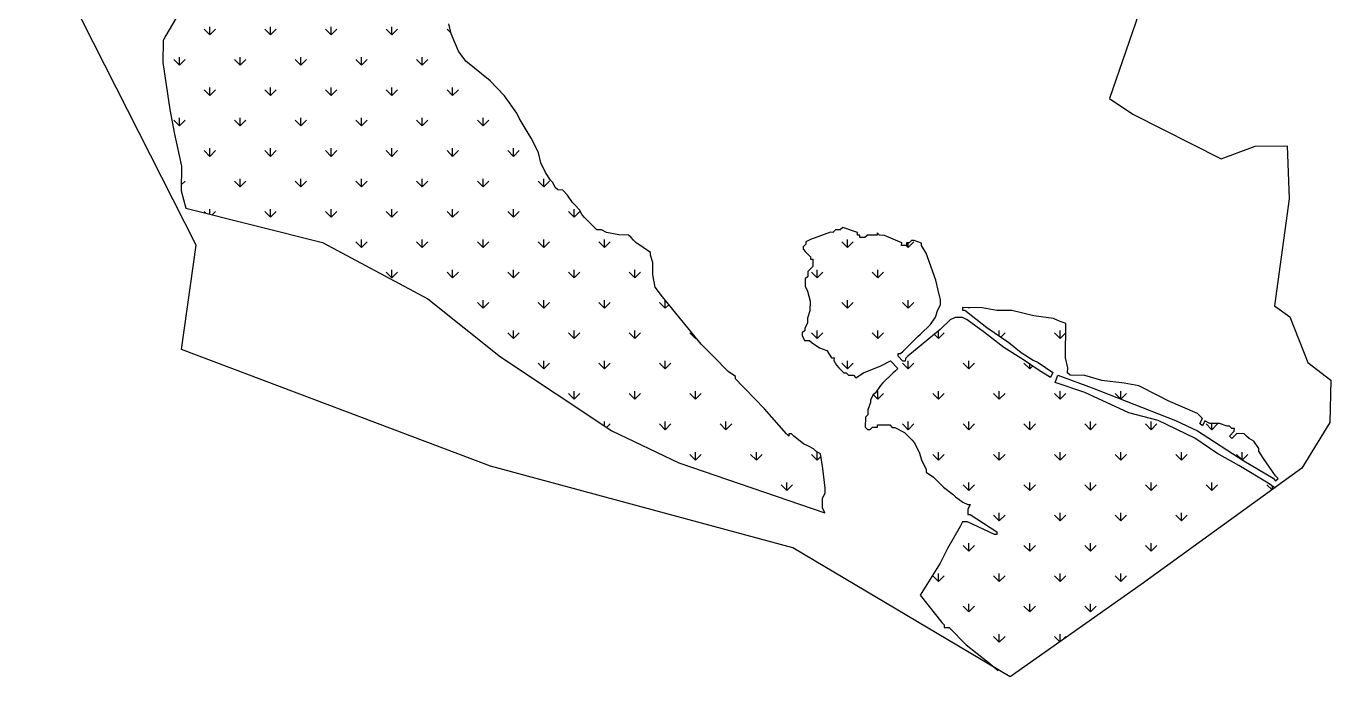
# Model space of a CAD drawing. Header units: metres. Extents: x 276738 to 279380, y 2061662 to 2064315.
# Drawn here: x 276738 to 278865, y 2061662 to 2062723 of the extents above; entities that cross this region are included whole.
import ezdxf

# ---------------------------------------------------------------- set-up
doc = ezdxf.new("R2010")
doc.units = ezdxf.units.M
doc.header["$MEASUREMENT"] = 0
doc.layers.add('MANGROOVES', color=112, linetype='Continuous')
doc.layers.add('village', color=3, linetype='Continuous')

msp = doc.modelspace()

# ---------------------------------------------------------------- linework, layer by layer
at = {"layer": 'MANGROOVES'}
for p, q in [((276981.9, 2062735), (276965.6, 2062707.1)), ((276965.6, 2062707.1), (276961.5, 2062699.1)), ((277430.9, 2062710.1), (277427, 2062726.2)), ((277442.6, 2062681.9), (277430.9, 2062710.1)), ((276961.5, 2062699.1), (276961.1, 2062663)), ((276961.1, 2062663), (276972.3, 2062586.7)), ((277454.5, 2062665.7), (277442.6, 2062681.9)), ((277494.2, 2062633.2), (277454.5, 2062665.7)), ((277518, 2062608.9), (277494.2, 2062633.2)), ((277537.8, 2062580.6), (277518, 2062608.9)), ((276972.3, 2062586.7), (276979.9, 2062546.5)), ((277541.7, 2062572.5), (277537.8, 2062580.6)), ((277561.4, 2062540.2), (277541.7, 2062572.5)), ((276979.9, 2062546.5), (276991.4, 2062494.2)), ((277569.2, 2062524.1), (277561.4, 2062540.2)), ((277573.2, 2062516), (277569.2, 2062524.1)), ((277577, 2062499.9), (277573.2, 2062516)), ((276991.4, 2062494.2), (276990.9, 2062454.1)), ((277584.8, 2062483.8), (277577, 2062499.9)), ((277592.7, 2062471.7), (277584.8, 2062483.8)), ((277596.7, 2062467.6), (277592.7, 2062471.7)), ((276990.9, 2062454.1), (276998.6, 2062425.9)), ((277600.6, 2062459.5), (277596.7, 2062467.6)), ((277604.6, 2062455.5), (277600.6, 2062459.5)), ((277612.6, 2062455.4), (277604.6, 2062455.5)), ((277620.6, 2062447.3), (277612.6, 2062455.4)), ((277628.4, 2062435.2), (277620.6, 2062447.3)), ((277632.4, 2062431.1), (277628.4, 2062435.2)), ((277640.3, 2062423), (277632.4, 2062431.1)), ((276998.6, 2062425.9), (277221.3, 2062370)), ((277644.3, 2062414.9), (277640.3, 2062423)), ((277648.2, 2062410.9), (277644.3, 2062414.9)), ((277652.2, 2062406.8), (277648.2, 2062410.9)), ((277660.1, 2062398.7), (277652.2, 2062406.8)), ((277664.1, 2062394.7), (277660.1, 2062398.7)), ((277668.1, 2062390.6), (277664.1, 2062394.7)), ((277676.1, 2062390.5), (277668.1, 2062390.6)), ((277684.1, 2062386.4), (277676.1, 2062390.5)), ((277704.1, 2062382.2), (277684.1, 2062386.4)), ((278049.1, 2062386.5), (278016.8, 2062374.8)), ((278053.1, 2062386.4), (278049.1, 2062386.5)), ((278057.1, 2062390.4), (278053.1, 2062386.4)), ((278065.1, 2062390.3), (278057.1, 2062390.4)), ((278069.2, 2062394.3), (278065.1, 2062390.3)), ((278093.2, 2062386), (278069.2, 2062394.3)), ((278093.1, 2062382), (278093.2, 2062386)), ((277221.3, 2062370), (277392.6, 2062277.8)), ((277720.1, 2062382), (277704.1, 2062382.2)), ((277724.1, 2062378), (277720.1, 2062382)), ((277728, 2062373.9), (277724.1, 2062378)), ((277732, 2062369.9), (277728, 2062373.9)), ((277744, 2062361.7), (277732, 2062369.9)), ((278008.7, 2062366.9), (278004.7, 2062362.9)), ((278008.8, 2062370.9), (278008.7, 2062366.9)), ((278016.8, 2062374.8), (278008.8, 2062370.9)), ((278097.1, 2062382), (278093.1, 2062382)), ((278097.1, 2062377.9), (278097.1, 2062382)), ((278105.1, 2062377.9), (278097.1, 2062377.9)), ((278109.2, 2062381.8), (278105.1, 2062377.9)), ((278125.2, 2062381.7), (278109.2, 2062381.8)), ((278129.2, 2062381.6), (278125.2, 2062385.7)), ((278125.2, 2062385.7), (278125.2, 2062381.7)), ((278137.2, 2062381.5), (278129.2, 2062381.6)), ((278165.2, 2062369.2), (278137.2, 2062381.5)), ((278165.1, 2062365.2), (278165.2, 2062369.2)), ((278173.2, 2062365.1), (278165.1, 2062365.2)), ((278177.2, 2062369.1), (278173.2, 2062369.1)), ((278173.2, 2062369.1), (278173.2, 2062365.1)), ((278181.3, 2062373), (278177.2, 2062369.1)), ((278185.3, 2062373), (278181.3, 2062373)), ((278197.3, 2062368.8), (278185.3, 2062373)), ((278197.2, 2062364.8), (278197.3, 2062368.8)), ((278205.1, 2062352.7), (278197.2, 2062364.8)), ((277755.9, 2062353.6), (277744, 2062361.7)), ((277755.9, 2062349.5), (277755.9, 2062353.6)), ((277759.7, 2062337.5), (277755.9, 2062349.5)), ((278004.7, 2062362.9), (278004.6, 2062358.9)), ((278004.6, 2062358.9), (278008.6, 2062354.8)), ((278008.6, 2062354.8), (278016.5, 2062346.7)), ((278016.5, 2062346.7), (278016.5, 2062342.7)), ((278220.7, 2062308.4), (278205.1, 2062352.7)), ((277759.5, 2062317.4), (277759.7, 2062337.5)), ((278012.3, 2062322.7), (278012.2, 2062314.7)), ((278016.3, 2062326.7), (278012.3, 2062322.7)), ((278020.4, 2062330.6), (278016.3, 2062326.7)), ((278016.5, 2062342.7), (278020.5, 2062342.7)), ((278020.5, 2062342.7), (278020.4, 2062330.6)), ((277763.3, 2062297.3), (277759.5, 2062317.4)), ((278008.1, 2062310.7), (278008, 2062298.7)), ((278012.2, 2062314.7), (278008.1, 2062310.7)), ((278224.5, 2062292.3), (278220.7, 2062308.4)), ((277775.2, 2062281.1), (277763.3, 2062297.3)), ((277838.5, 2062204.2), (277775.2, 2062281.1)), ((278008, 2062298.7), (278011.9, 2062290.6)), ((278011.9, 2062290.6), (278015.8, 2062274.5)), ((278228.3, 2062276.2), (278224.5, 2062292.3)), ((277392.6, 2062277.8), (277511.1, 2062183.4)), ((278015.6, 2062258.5), (278011.4, 2062246.5)), ((278015.8, 2062274.5), (278015.6, 2062258.5)), ((278220, 2062248.2), (278224.2, 2062260.2)), ((278224.2, 2062260.2), (278228.3, 2062268.2)), ((278228.3, 2062268.2), (278228.3, 2062276.2)), ((278296.4, 2062263.5), (278264.3, 2062263.8)), ((278264.3, 2062263.8), (278264.3, 2062259.8)), ((278264.3, 2062259.8), (278268.3, 2062259.8)), ((278268.3, 2062259.8), (278304.1, 2062231.3)), ((278320.4, 2062259.2), (278296.4, 2062263.5)), ((278344.5, 2062258.9), (278320.4, 2062259.2)), ((278380.5, 2062250.5), (278344.5, 2062258.9)), ((278011.4, 2062238.5), (278007.3, 2062230.5)), ((278011.4, 2062246.5), (278011.4, 2062238.5)), ((278211.9, 2062236.3), (278220, 2062248.2)), ((278244, 2062244), (278227.8, 2062228.1)), ((278252.1, 2062247.9), (278244, 2062244)), ((278264.1, 2062247.8), (278252.1, 2062247.9)), ((278272.1, 2062243.7), (278264.1, 2062247.8)), ((278300, 2062223.3), (278272.1, 2062243.7)), ((278412.5, 2062246.2), (278380.5, 2062250.5)), ((278420.5, 2062242.1), (278412.5, 2062246.2)), ((278432.5, 2062237.9), (278420.5, 2062242.1)), ((278431.9, 2062181.8), (278432.5, 2062237.9)), ((278003.2, 2062222.5), (278003.1, 2062218.5)), ((278003.1, 2062218.5), (278007, 2062210.4)), ((278007.2, 2062226.5), (278003.2, 2062222.5)), ((278007.3, 2062230.5), (278007.2, 2062226.5)), ((278171.3, 2062196.6), (278191.6, 2062216.5)), ((278227.8, 2062228.1), (278175.2, 2062184.5)), ((278191.6, 2062216.5), (278195.7, 2062220.4)), ((278195.7, 2062220.4), (278211.9, 2062236.3)), ((278331.8, 2062198.9), (278300, 2062223.3)), ((278304.1, 2062231.3), (278339.9, 2062206.8)), ((277858.4, 2062184), (277838.5, 2062204.2)), ((278007, 2062210.4), (278015.1, 2062210.4)), ((278015.1, 2062210.4), (278019, 2062206.3)), ((278019, 2062206.3), (278031, 2062198.1)), ((278031, 2062198.1), (278043, 2062194)), ((278167.3, 2062192.7), (278171.3, 2062196.6)), ((278363.7, 2062178.5), (278331.8, 2062198.9)), ((278339.9, 2062206.8), (278359.8, 2062190.6)), ((277511.1, 2062183.4), (277692.5, 2062062.9)), ((277882.2, 2062159.6), (277858.4, 2062184)), ((278043, 2062194), (278050.8, 2062181.9)), ((278050.8, 2062181.9), (278054.9, 2062181.8)), ((278054.9, 2062181.8), (278054.8, 2062177.8)), ((278054.8, 2062177.8), (278058.7, 2062169.8)), ((278130.9, 2062169), (278147.1, 2062176.8)), ((278147.1, 2062176.8), (278159, 2062164.7)), ((278159.2, 2062184.7), (278159.2, 2062188.7)), ((278159.2, 2062188.7), (278163.2, 2062188.7)), ((278167.1, 2062176.6), (278159.2, 2062184.7)), ((278163.2, 2062188.7), (278167.3, 2062192.7)), ((278171.1, 2062176.6), (278167.1, 2062176.6)), ((278171.2, 2062180.6), (278171.1, 2062176.6)), ((278175.2, 2062184.5), (278171.2, 2062180.6)), ((278359.8, 2062190.6), (278379.7, 2062178.3)), ((278387.5, 2062162.2), (278363.7, 2062178.5)), ((278379.7, 2062178.3), (278387.7, 2062174.2)), ((278387.7, 2062174.2), (278399.6, 2062166.1)), ((278435.7, 2062165.7), (278431.9, 2062181.8)), ((277894.1, 2062151.5), (277882.2, 2062159.6)), ((278058.7, 2062169.8), (278062.7, 2062165.7)), ((278062.7, 2062165.7), (278066.7, 2062161.7)), ((278066.7, 2062161.7), (278070.6, 2062157.6)), ((278070.6, 2062157.6), (278074.6, 2062157.6)), ((278074.6, 2062157.6), (278078.6, 2062153.5)), ((278078.6, 2062153.5), (278086.6, 2062153.4)), ((278086.6, 2062153.4), (278090.6, 2062149.4)), ((278090.6, 2062149.4), (278102.7, 2062157.3)), ((278102.7, 2062157.3), (278130.9, 2062169)), ((278150.8, 2062156.7), (278134.6, 2062140.9)), ((278154.9, 2062160.7), (278150.8, 2062156.7)), ((278159, 2062164.7), (278154.9, 2062160.7)), ((278407.5, 2062149.9), (278387.5, 2062162.2)), ((278399.6, 2062166.1), (278411.6, 2062157.9)), ((278411.6, 2062157.9), (278407.5, 2062149.9)), ((278415.4, 2062141.8), (278419.5, 2062153.8)), ((278419.5, 2062153.8), (278475.5, 2062133.2)), ((278435.6, 2062157.7), (278435.7, 2062165.7)), ((278439.6, 2062153.6), (278435.6, 2062157.7)), ((278463.7, 2062153.3), (278439.6, 2062153.6)), ((278491.6, 2062145), (278463.7, 2062153.3)), ((277894.1, 2062147.5), (277894.1, 2062151.5)), ((277906, 2062135.3), (277894.1, 2062147.5)), ((277909.9, 2062131.3), (277906, 2062135.3)), ((277925.8, 2062115), (277909.9, 2062131.3)), ((278130.6, 2062136.9), (278122.4, 2062124.9)), ((278134.6, 2062140.9), (278130.6, 2062136.9)), ((278463.4, 2062125.3), (278415.4, 2062141.8)), ((278475.5, 2062133.2), (278611.3, 2062079.5)), ((278527.7, 2062140.6), (278491.6, 2062145)), ((278551.7, 2062136.3), (278527.7, 2062140.6)), ((278583.6, 2062120), (278551.7, 2062136.3)), ((277941.7, 2062098.8), (277925.8, 2062115)), ((278114.3, 2062113), (278114.2, 2062109)), ((278118.4, 2062121), (278114.3, 2062113)), ((278122.4, 2062124.9), (278118.4, 2062121)), ((278535.2, 2062092.4), (278463.4, 2062125.3)), ((278599.6, 2062111.8), (278583.6, 2062120)), ((278647.5, 2062091.2), (278599.6, 2062111.8)), ((277977.3, 2062058.3), (277941.7, 2062098.8)), ((278110, 2062089), (278106, 2062085)), ((278110.1, 2062097), (278110, 2062089)), ((278114.2, 2062109), (278110.1, 2062097)), ((278583.2, 2062079.8), (278535.2, 2062092.4)), ((278651.4, 2062087.1), (278647.5, 2062091.2)), ((278106, 2062085), (278105.8, 2062069)), ((278105.8, 2062069), (278109.7, 2062064.9)), ((278113.8, 2062064.9), (278117.8, 2062068.8)), ((278117.8, 2062068.8), (278125.8, 2062068.8)), ((278125.8, 2062068.8), (278125.9, 2062072.8)), ((278125.9, 2062072.8), (278145.9, 2062072.5)), ((278145.9, 2062072.5), (278149.9, 2062068.5)), ((278149.9, 2062068.5), (278153.9, 2062068.4)), ((278153.9, 2062068.4), (278169.9, 2062060.3)), ((278643, 2062051.1), (278583.2, 2062079.8)), ((278611.3, 2062079.5), (278647.2, 2062063.1)), ((278651.3, 2062075.1), (278655.4, 2062083.1)), ((278655.3, 2062071), (278651.3, 2062075.1)), ((278655.4, 2062083.1), (278651.4, 2062087.1)), ((278659.4, 2062079), (278655.3, 2062071)), ((278667.4, 2062074.9), (278659.4, 2062079)), ((278683.4, 2062074.7), (278667.4, 2062074.9)), ((278695.4, 2062070.6), (278683.4, 2062074.7)), ((278699.4, 2062070.6), (278695.4, 2062070.6)), ((278703.4, 2062066.5), (278699.4, 2062070.6)), ((277692.5, 2062062.9), (277802.1, 2062010.9)), ((277981.3, 2062054.3), (277977.3, 2062058.3)), ((277985.3, 2062058.2), (277981.3, 2062058.3)), ((277981.3, 2062058.3), (277981.3, 2062054.3)), ((277989.3, 2062054.2), (277985.3, 2062058.2)), ((278005.2, 2062042), (277989.3, 2062054.2)), ((278109.7, 2062064.9), (278113.8, 2062064.9)), ((278169.9, 2062060.3), (278181.8, 2062048.1)), ((278181.8, 2062048.1), (278185.7, 2062044)), ((278678.9, 2062026.7), (278643, 2062051.1)), ((278647.2, 2062063.1), (278722.9, 2062014.1)), ((278699.2, 2062054.5), (278707.3, 2062062.5)), ((278703.2, 2062050.5), (278699.2, 2062054.5)), ((278711.3, 2062058.4), (278703.2, 2062050.5)), ((278707.4, 2062066.5), (278703.4, 2062066.5)), ((278707.3, 2062062.5), (278707.4, 2062066.5)), ((278723.3, 2062058.3), (278711.3, 2062058.4)), ((278727.3, 2062054.2), (278723.3, 2062058.3)), ((278731.3, 2062050.2), (278727.3, 2062054.2)), ((278739.2, 2062046.1), (278731.3, 2062050.2)), ((278747.1, 2062033.9), (278739.2, 2062046.1)), ((278013.2, 2062037.9), (278005.2, 2062042)), ((278021.2, 2062033.8), (278013.2, 2062037.9)), ((278025.1, 2062029.7), (278021.2, 2062033.8)), ((278033.1, 2062025.6), (278025.1, 2062029.7)), ((278036.9, 2062001.5), (278033.1, 2062025.6)), ((278185.7, 2062044), (278193.6, 2062027.9)), ((278193.6, 2062027.9), (278197.5, 2062015.8)), ((278714.7, 2062006.2), (278678.9, 2062026.7)), ((278747.1, 2062029.9), (278747.1, 2062033.9)), ((278755, 2062017.8), (278747.1, 2062029.9)), ((277802.1, 2062010.9), (278040.1, 2061929.3)), ((278197.5, 2062015.8), (278205.3, 2061999.7)), ((278762.6, 2061977.6), (278714.7, 2062006.2)), ((278722.9, 2062014.1), (278770.7, 2061985.6)), ((278774.7, 2061989.5), (278755, 2062017.8)), ((278040.5, 2061969.4), (278036.9, 2062001.5)), ((278205.3, 2061999.7), (278205.3, 2061995.7)), ((278205.3, 2061995.7), (278217.2, 2061987.5)), ((278217.2, 2061987.5), (278233.1, 2061971.3)), ((278770.7, 2061985.6), (278774.6, 2061981.5)), ((278774.6, 2061981.5), (278778.7, 2061985.5)), ((278778.7, 2061985.5), (278774.7, 2061989.5)), ((278036.3, 2061953.4), (278040.4, 2061961.4)), ((278040.4, 2061961.4), (278040.5, 2061969.4)), ((278233.1, 2061971.3), (278249, 2061959.1)), ((278773.1, 2061969.9), (278762.6, 2061977.6)), ((278036.2, 2061937.3), (278036.3, 2061953.4)), ((278249, 2061959.1), (278252.9, 2061955.1)), ((278252.9, 2061955.1), (278264.9, 2061946.9)), ((278264.9, 2061946.9), (278272.9, 2061942.8)), ((278276.9, 2061942.8), (278272.8, 2061934.8)), ((278272.9, 2061942.8), (278276.9, 2061942.8)), ((278040.1, 2061929.3), (278036.2, 2061937.3)), ((278272.8, 2061934.8), (278272.7, 2061926.8)), ((278272.7, 2061926.8), (278276.7, 2061926.7)), ((278276.7, 2061926.7), (278320.5, 2061898.2)), ((278260.4, 2061906.8), (278240, 2061871)), ((278264.5, 2061914.8), (278260.4, 2061906.8)), ((278272.6, 2061914.7), (278264.5, 2061914.8)), ((278316.5, 2061894.2), (278272.6, 2061914.7)), ((278320.5, 2061898.2), (278320.5, 2061894.2)), ((278320.5, 2061894.2), (278316.5, 2061894.2)), ((278240, 2061871), (278227.7, 2061847)), ((278227.7, 2061847), (278195.1, 2061795.2)), ((278195.1, 2061795.2), (278230.7, 2061750.7)), ((278230.7, 2061750.7), (278234.6, 2061746.7)), ((278234.6, 2061746.7), (278234.6, 2061742.6)), ((278234.6, 2061742.6), (278242.6, 2061742.6)), ((278242.6, 2061742.6), (278270.4, 2061714.2)), ((278270.4, 2061714.2), (278306.2, 2061685.7)), ((278306.2, 2061685.7), (278322.5, 2061672.3))]:
    msp.add_line(p, q, dxfattribs=at)
at = {"layer": 'MANGROOVES', "linetype": 'Continuous'}
for p, q in [((277037.4, 2062708.3), (277028.1, 2062717.5)), ((277037.4, 2062708.3), (277037.4, 2062721.4)), ((277037.4, 2062708.3), (277046.6, 2062717.5)), ((277136.4, 2062708.3), (277127.1, 2062717.5)), ((277136.4, 2062708.3), (277136.4, 2062721.4)), ((277136.4, 2062708.3), (277145.6, 2062717.5)), ((277235.4, 2062708.3), (277226.1, 2062717.5)), ((277235.4, 2062708.3), (277235.4, 2062721.4)), ((277235.4, 2062708.3), (277244.6, 2062717.5)), ((277334.4, 2062708.3), (277325.1, 2062717.5)), ((277334.4, 2062708.3), (277334.4, 2062721.4)), ((277334.4, 2062708.3), (277343.6, 2062717.5)), ((277430.7, 2062710.9), (277424.1, 2062717.5)), ((276987.9, 2062658.8), (276978.6, 2062668)), ((276987.9, 2062658.8), (276987.9, 2062671.9)), ((276987.9, 2062658.8), (276997.1, 2062668)), ((277086.9, 2062658.8), (277077.6, 2062668)), ((277086.9, 2062658.8), (277086.9, 2062671.9)), ((277086.9, 2062658.8), (277096.1, 2062668)), ((277185.9, 2062658.8), (277176.6, 2062668)), ((277185.9, 2062658.8), (277185.9, 2062671.9)), ((277185.9, 2062658.8), (277195.1, 2062668)), ((277284.9, 2062658.8), (277275.6, 2062668)), ((277284.9, 2062658.8), (277284.9, 2062671.9)), ((277284.9, 2062658.8), (277294.1, 2062668)), ((277383.8, 2062658.8), (277374.6, 2062668)), ((277383.8, 2062658.8), (277383.8, 2062671.9)), ((277383.8, 2062658.8), (277393.1, 2062668)), ((277037.4, 2062609.3), (277037.4, 2062622.4)), ((277136.4, 2062609.3), (277136.4, 2062622.4)), ((277235.4, 2062609.3), (277235.4, 2062622.4)), ((277334.4, 2062609.3), (277334.4, 2062622.4)), ((277433.3, 2062609.3), (277433.3, 2062622.4)), ((277037.4, 2062609.3), (277028.1, 2062618.5)), ((277037.4, 2062609.3), (277046.6, 2062618.5)), ((277136.4, 2062609.3), (277127.1, 2062618.5)), ((277136.4, 2062609.3), (277145.6, 2062618.5)), ((277235.4, 2062609.3), (277226.1, 2062618.5)), ((277235.4, 2062609.3), (277244.6, 2062618.5)), ((277334.4, 2062609.3), (277325.1, 2062618.5)), ((277334.4, 2062609.3), (277343.6, 2062618.5)), ((277433.3, 2062609.3), (277424.1, 2062618.5)), ((277433.3, 2062609.3), (277442.6, 2062618.5)), ((276987.9, 2062559.8), (276978.6, 2062569.1)), ((276987.9, 2062559.8), (276987.9, 2062572.9)), ((276987.9, 2062559.8), (276997.1, 2062569.1)), ((277086.9, 2062559.8), (277077.6, 2062569.1)), ((277086.9, 2062559.8), (277086.9, 2062572.9)), ((277086.9, 2062559.8), (277096.1, 2062569.1)), ((277185.9, 2062559.8), (277176.6, 2062569.1)), ((277185.9, 2062559.8), (277185.9, 2062572.9)), ((277185.9, 2062559.8), (277195.1, 2062569.1)), ((277284.9, 2062559.8), (277275.6, 2062569.1)), ((277284.9, 2062559.8), (277284.9, 2062572.9)), ((277284.9, 2062559.8), (277294.1, 2062569.1)), ((277383.8, 2062559.8), (277374.6, 2062569.1)), ((277383.8, 2062559.8), (277383.8, 2062572.9)), ((277383.8, 2062559.8), (277393.1, 2062569.1)), ((277482.8, 2062559.8), (277473.6, 2062569.1)), ((277482.8, 2062559.8), (277482.8, 2062572.9)), ((277482.8, 2062559.8), (277492.1, 2062569.1)), ((277037.4, 2062510.3), (277028.1, 2062519.6)), ((277037.4, 2062510.3), (277037.4, 2062523.4)), ((277037.4, 2062510.3), (277046.6, 2062519.6)), ((277136.4, 2062510.3), (277127.1, 2062519.6)), ((277136.4, 2062510.3), (277136.4, 2062523.4)), ((277136.4, 2062510.3), (277145.6, 2062519.6)), ((277235.4, 2062510.3), (277226.1, 2062519.6)), ((277235.4, 2062510.3), (277235.4, 2062523.4)), ((277235.4, 2062510.3), (277244.6, 2062519.6)), ((277334.4, 2062510.3), (277325.1, 2062519.6)), ((277334.4, 2062510.3), (277334.4, 2062523.4)), ((277334.4, 2062510.3), (277343.6, 2062519.6)), ((277433.3, 2062510.3), (277424.1, 2062519.6)), ((277433.3, 2062510.3), (277433.3, 2062523.4)), ((277433.3, 2062510.3), (277442.6, 2062519.6)), ((277532.3, 2062510.3), (277523.1, 2062519.6)), ((277532.3, 2062510.3), (277532.3, 2062523.4)), ((277532.3, 2062510.3), (277541.6, 2062519.6)), ((277086.9, 2062460.8), (277086.9, 2062473.9)), ((277185.9, 2062460.8), (277185.9, 2062473.9)), ((277284.9, 2062460.8), (277284.9, 2062473.9)), ((277383.8, 2062460.8), (277383.8, 2062473.9)), ((277482.8, 2062460.8), (277482.8, 2062473.9)), ((277581.8, 2062460.8), (277581.8, 2062473.9)), ((276991, 2062463.9), (276997.1, 2062470.1)), ((277086.9, 2062460.8), (277077.6, 2062470.1)), ((277086.9, 2062460.8), (277096.1, 2062470.1)), ((277185.9, 2062460.8), (277176.6, 2062470.1)), ((277185.9, 2062460.8), (277195.1, 2062470.1)), ((277284.9, 2062460.8), (277275.6, 2062470.1)), ((277284.9, 2062460.8), (277294.1, 2062470.1)), ((277383.8, 2062460.8), (277374.6, 2062470.1)), ((277383.8, 2062460.8), (277393.1, 2062470.1)), ((277482.8, 2062460.8), (277473.6, 2062470.1)), ((277482.8, 2062460.8), (277492.1, 2062470.1)), ((277581.8, 2062460.8), (277572.6, 2062470.1)), ((277581.8, 2062460.8), (277591.1, 2062470.1)), ((277030.8, 2062417.9), (277028.1, 2062420.6)), ((277037.4, 2062416.2), (277037.4, 2062424.4)), ((277041.3, 2062415.2), (277046.6, 2062420.6)), ((277136.4, 2062411.3), (277127.1, 2062420.6)), ((277136.4, 2062411.3), (277136.4, 2062424.4)), ((277136.4, 2062411.3), (277145.6, 2062420.6)), ((277235.4, 2062411.3), (277226.1, 2062420.6)), ((277235.4, 2062411.3), (277235.4, 2062424.4)), ((277235.4, 2062411.3), (277244.6, 2062420.6)), ((277334.4, 2062411.3), (277325.1, 2062420.6)), ((277334.4, 2062411.3), (277334.4, 2062424.4)), ((277334.4, 2062411.3), (277343.6, 2062420.6)), ((277433.3, 2062411.3), (277424.1, 2062420.6)), ((277433.3, 2062411.3), (277433.3, 2062424.4)), ((277433.3, 2062411.3), (277442.6, 2062420.6)), ((277532.3, 2062411.3), (277523.1, 2062420.6)), ((277532.3, 2062411.3), (277532.3, 2062424.4)), ((277532.3, 2062411.3), (277541.6, 2062420.6)), ((277631.3, 2062411.3), (277622.1, 2062420.6)), ((277631.3, 2062411.3), (277631.3, 2062424.4)), ((277631.3, 2062411.3), (277640.6, 2062420.6)), ((277284.9, 2062361.8), (277275.6, 2062371.1)), ((277284.9, 2062361.8), (277284.9, 2062374.9)), ((277284.9, 2062361.8), (277294.1, 2062371.1)), ((277383.8, 2062361.8), (277374.6, 2062371.1)), ((277383.8, 2062361.8), (277383.8, 2062374.9)), ((277383.8, 2062361.8), (277393.1, 2062371.1)), ((277482.8, 2062361.8), (277473.6, 2062371.1)), ((277482.8, 2062361.8), (277482.8, 2062374.9)), ((277482.8, 2062361.8), (277492.1, 2062371.1)), ((277581.8, 2062361.8), (277572.6, 2062371.1)), ((277581.8, 2062361.8), (277581.8, 2062374.9)), ((277581.8, 2062361.8), (277591.1, 2062371.1)), ((277680.8, 2062361.8), (277671.6, 2062371.1)), ((277680.8, 2062361.8), (277680.8, 2062374.9)), ((277680.8, 2062361.8), (277690.1, 2062371.1)), ((278076.8, 2062361.8), (278067.5, 2062371.1)), ((278076.8, 2062361.8), (278076.8, 2062374.9)), ((278076.8, 2062361.8), (278086.1, 2062371.1)), ((278175.8, 2062361.8), (278172.5, 2062365.1)), ((278175.8, 2062361.8), (278185.1, 2062371.1)), ((278175.8, 2062361.8), (278175.8, 2062369.1)), ((277334.4, 2062312.3), (277334.4, 2062325.4)), ((277433.3, 2062312.3), (277433.3, 2062325.4)), ((277532.3, 2062312.3), (277532.3, 2062325.4)), ((277631.3, 2062312.3), (277631.3, 2062325.4)), ((277730.3, 2062312.3), (277730.3, 2062325.4)), ((278027.3, 2062312.3), (278027.3, 2062325.4)), ((278126.3, 2062312.3), (278126.3, 2062325.4)), ((277334.4, 2062312.3), (277325.1, 2062321.6)), ((277334.4, 2062312.3), (277343.6, 2062321.6)), ((277433.3, 2062312.3), (277424.1, 2062321.6)), ((277433.3, 2062312.3), (277442.6, 2062321.6)), ((277532.3, 2062312.3), (277523.1, 2062321.6)), ((277532.3, 2062312.3), (277541.6, 2062321.6)), ((277631.3, 2062312.3), (277622.1, 2062321.6)), ((277631.3, 2062312.3), (277640.6, 2062321.6)), ((277730.3, 2062312.3), (277721, 2062321.6)), ((277730.3, 2062312.3), (277739.6, 2062321.6)), ((278027.3, 2062312.3), (278018, 2062321.6)), ((278027.3, 2062312.3), (278036.6, 2062321.6)), ((278126.3, 2062312.3), (278117, 2062321.6)), ((278126.3, 2062312.3), (278135.6, 2062321.6)), ((278216.1, 2062321.5), (278216, 2062321.6)), ((277482.8, 2062262.8), (277473.6, 2062272.1)), ((277482.8, 2062262.8), (277482.8, 2062275.9)), ((277482.8, 2062262.8), (277492.1, 2062272.1)), ((277581.8, 2062262.8), (277572.6, 2062272.1)), ((277581.8, 2062262.8), (277581.8, 2062275.9)), ((277581.8, 2062262.8), (277591.1, 2062272.1)), ((277680.8, 2062262.8), (277671.6, 2062272.1)), ((277680.8, 2062262.8), (277680.8, 2062275.9)), ((277680.8, 2062262.8), (277690.1, 2062272.1)), ((277779.8, 2062262.8), (277770.5, 2062272.1)), ((277779.8, 2062262.8), (277779.8, 2062275.5)), ((277779.8, 2062262.8), (277785.6, 2062268.5)), ((278076.8, 2062262.8), (278067.5, 2062272.1)), ((278076.8, 2062262.8), (278076.8, 2062275.9)), ((278076.8, 2062262.8), (278086.1, 2062272.1)), ((278175.8, 2062262.8), (278166.5, 2062272.1)), ((278175.8, 2062262.8), (278175.8, 2062275.9)), ((278175.8, 2062262.8), (278185.1, 2062272.1)), ((278274.8, 2062262.8), (278273.9, 2062263.7)), ((278274.8, 2062262.8), (278274.8, 2062263.7)), ((278274.8, 2062262.8), (278275.7, 2062263.7)), ((277532.3, 2062213.3), (277523.1, 2062222.6)), ((277532.3, 2062213.3), (277532.3, 2062226.4)), ((277532.3, 2062213.3), (277541.6, 2062222.6)), ((277631.3, 2062213.3), (277622.1, 2062222.6)), ((277631.3, 2062213.3), (277631.3, 2062226.4)), ((277631.3, 2062213.3), (277640.6, 2062222.6)), ((277730.3, 2062213.3), (277721, 2062222.6)), ((277730.3, 2062213.3), (277730.3, 2062226.4)), ((277730.3, 2062213.3), (277739.6, 2062222.6)), ((277829.3, 2062213.3), (277820, 2062222.6)), ((278027.3, 2062213.3), (278018, 2062222.6)), ((278027.3, 2062213.3), (278027.3, 2062226.4)), ((278027.3, 2062213.3), (278036.6, 2062222.6)), ((278126.3, 2062213.3), (278117, 2062222.6)), ((278126.3, 2062213.3), (278126.3, 2062226.4)), ((278126.3, 2062213.3), (278135.6, 2062222.6)), ((278225.3, 2062213.3), (278218.3, 2062220.3)), ((278225.3, 2062213.3), (278225.3, 2062226)), ((278225.3, 2062213.3), (278234.6, 2062222.6)), ((278324.3, 2062217.5), (278324.3, 2062226.4)), ((278326.8, 2062215.8), (278333.6, 2062222.6)), ((278423.3, 2062213.3), (278414, 2062222.6)), ((278423.3, 2062213.3), (278423.3, 2062226.4)), ((278423.3, 2062213.3), (278432.3, 2062222.3)), ((277829.3, 2062213.3), (277829.3, 2062215.4)), ((277829.3, 2062213.3), (277830.3, 2062214.2)), ((277581.8, 2062163.8), (277581.8, 2062176.9)), ((277680.8, 2062163.8), (277680.8, 2062176.9)), ((277779.8, 2062163.8), (277779.8, 2062176.9)), ((278076.8, 2062163.8), (278076.8, 2062176.9)), ((278175.8, 2062163.8), (278175.8, 2062176.9)), ((278274.8, 2062163.8), (278274.8, 2062176.9)), ((277581.8, 2062163.8), (277572.6, 2062173.1)), ((277581.8, 2062163.8), (277591.1, 2062173.1)), ((277680.8, 2062163.8), (277671.6, 2062173.1)), ((277680.8, 2062163.8), (277690.1, 2062173.1)), ((277779.8, 2062163.8), (277770.5, 2062173.1)), ((277779.8, 2062163.8), (277789.1, 2062173.1)), ((278076.8, 2062163.8), (278067.5, 2062173.1)), ((278076.8, 2062163.8), (278086.1, 2062173.1)), ((278175.8, 2062163.8), (278166.5, 2062173.1)), ((278175.8, 2062163.8), (278185.1, 2062173.1)), ((278274.8, 2062163.8), (278265.5, 2062173.1)), ((278274.8, 2062163.8), (278284.1, 2062173.1)), ((278373.8, 2062163.8), (278364.5, 2062173.1)), ((278373.8, 2062163.8), (278373.8, 2062171.6)), ((278373.8, 2062163.8), (278378.4, 2062168.4)), ((277631.3, 2062114.3), (277622.1, 2062123.6)), ((277631.3, 2062114.3), (277631.3, 2062127.4)), ((277631.3, 2062114.3), (277640.6, 2062123.6)), ((277730.3, 2062114.3), (277721, 2062123.6)), ((277730.3, 2062114.3), (277730.3, 2062127.4)), ((277730.3, 2062114.3), (277739.6, 2062123.6)), ((277829.3, 2062114.3), (277820, 2062123.6)), ((277829.3, 2062114.3), (277829.3, 2062127.4)), ((277829.3, 2062114.3), (277838.6, 2062123.6)), ((278126.3, 2062114.3), (278119, 2062121.6)), ((278126.3, 2062114.3), (278126.3, 2062127.4)), ((278126.3, 2062114.3), (278135.6, 2062123.6)), ((278225.3, 2062114.3), (278216, 2062123.6)), ((278225.3, 2062114.3), (278225.3, 2062127.4)), ((278225.3, 2062114.3), (278234.6, 2062123.6)), ((278324.3, 2062114.3), (278315, 2062123.6)), ((278324.3, 2062114.3), (278324.3, 2062127.4)), ((278324.3, 2062114.3), (278333.6, 2062123.6)), ((278423.3, 2062114.3), (278414, 2062123.6)), ((278423.3, 2062114.3), (278423.3, 2062127.4)), ((278423.3, 2062114.3), (278432.6, 2062123.6)), ((278521.7, 2062114.9), (278513, 2062123.6)), ((278522.3, 2062114.7), (278522.3, 2062127.4)), ((278522.6, 2062114.6), (278531.6, 2062123.6)), ((277680.8, 2062070.6), (277680.8, 2062077.9)), ((277684.3, 2062068.3), (277690.1, 2062074.1)), ((277779.8, 2062064.8), (277770.5, 2062074.1)), ((277779.8, 2062064.8), (277779.8, 2062077.9)), ((277779.8, 2062064.8), (277789.1, 2062074.1)), ((277878.8, 2062064.8), (277869.5, 2062074.1)), ((277878.8, 2062064.8), (277878.8, 2062077.9)), ((277878.8, 2062064.8), (277888.1, 2062074.1)), ((278175.8, 2062064.8), (278166.5, 2062074.1)), ((278175.8, 2062064.8), (278175.8, 2062077.9)), ((278175.8, 2062064.8), (278185.1, 2062074.1)), ((278274.8, 2062064.8), (278265.5, 2062074.1)), ((278274.8, 2062064.8), (278274.8, 2062077.9)), ((278274.8, 2062064.8), (278284.1, 2062074.1)), ((278373.8, 2062064.8), (278364.5, 2062074.1)), ((278373.8, 2062064.8), (278373.8, 2062077.9)), ((278373.8, 2062064.8), (278383.1, 2062074.1)), ((278472.8, 2062064.8), (278463.5, 2062074.1)), ((278472.8, 2062064.8), (278472.8, 2062077.9)), ((278472.8, 2062064.8), (278482.1, 2062074.1)), ((278571.8, 2062064.8), (278562.5, 2062074.1)), ((278571.8, 2062064.8), (278571.8, 2062077.9)), ((278571.8, 2062064.8), (278581.1, 2062074.1)), ((278670.8, 2062064.8), (278661.5, 2062074.1)), ((278670.8, 2062064.8), (278670.8, 2062074.9)), ((278670.8, 2062064.8), (278680.1, 2062074.1)), ((277829.3, 2062015.3), (277820, 2062024.6)), ((277829.3, 2062015.3), (277829.3, 2062028.4)), ((277829.3, 2062015.3), (277838.6, 2062024.6)), ((277928.3, 2062015.3), (277919, 2062024.6)), ((277928.3, 2062015.3), (277928.3, 2062028.4)), ((277928.3, 2062015.3), (277937.6, 2062024.6)), ((278027.3, 2062015.3), (278018, 2062024.6)), ((278027.3, 2062015.3), (278027.3, 2062028.4)), ((278225.3, 2062015.3), (278216, 2062024.6)), ((278225.3, 2062015.3), (278225.3, 2062028.4)), ((278225.3, 2062015.3), (278234.6, 2062024.6)), ((278324.3, 2062015.3), (278315, 2062024.6)), ((278324.3, 2062015.3), (278324.3, 2062028.4)), ((278324.3, 2062015.3), (278333.6, 2062024.6)), ((278423.3, 2062015.3), (278414, 2062024.6)), ((278423.3, 2062015.3), (278423.3, 2062028.4)), ((278423.3, 2062015.3), (278432.6, 2062024.6)), ((278522.3, 2062015.3), (278513, 2062024.6)), ((278522.3, 2062015.3), (278522.3, 2062028.4)), ((278522.3, 2062015.3), (278531.6, 2062024.6)), ((278621.3, 2062015.3), (278612, 2062024.6)), ((278621.3, 2062015.3), (278621.3, 2062028.4)), ((278621.3, 2062015.3), (278630.6, 2062024.6)), ((278718.8, 2062016.8), (278711, 2062024.6)), ((278720.3, 2062015.8), (278720.3, 2062028.4)), ((278720.6, 2062015.6), (278729.6, 2062024.6)), ((278027.3, 2062015.3), (278033.7, 2062021.7)), ((277977.8, 2061965.8), (277968.5, 2061975.1)), ((277977.8, 2061965.8), (277977.8, 2061978.9)), ((277977.8, 2061965.8), (277987.1, 2061975.1)), ((278274.8, 2061965.8), (278265.5, 2061975.1)), ((278274.8, 2061965.8), (278274.8, 2061978.9)), ((278274.8, 2061965.8), (278284.1, 2061975.1)), ((278373.8, 2061965.8), (278364.5, 2061975.1)), ((278373.8, 2061965.8), (278373.8, 2061978.9)), ((278373.8, 2061965.8), (278383.1, 2061975.1)), ((278472.8, 2061965.8), (278463.5, 2061975.1)), ((278472.8, 2061965.8), (278472.8, 2061978.9)), ((278472.8, 2061965.8), (278482.1, 2061975.1)), ((278571.8, 2061965.8), (278562.5, 2061975.1)), ((278571.8, 2061965.8), (278571.8, 2061978.9)), ((278571.8, 2061965.8), (278581.1, 2061975.1)), ((278670.8, 2061965.8), (278661.5, 2061975.1)), ((278670.8, 2061965.8), (278670.8, 2061978.9)), ((278670.8, 2061965.8), (278680.1, 2061975.1)), ((278768.8, 2061966.8), (278760.5, 2061975.1)), ((278769.8, 2061967.6), (278769.8, 2061972.3)), ((278324.3, 2061916.3), (278315, 2061925.6)), ((278324.3, 2061916.3), (278324.3, 2061929.4)), ((278324.3, 2061916.3), (278333.6, 2061925.6)), ((278423.3, 2061916.3), (278414, 2061925.6)), ((278423.3, 2061916.3), (278423.3, 2061929.4)), ((278423.3, 2061916.3), (278432.6, 2061925.6)), ((278522.3, 2061916.3), (278513, 2061925.6)), ((278522.3, 2061916.3), (278522.3, 2061929.4)), ((278522.3, 2061916.3), (278531.6, 2061925.6)), ((278621.3, 2061916.3), (278612, 2061925.6)), ((278621.3, 2061916.3), (278621.3, 2061929.4)), ((278621.3, 2061916.3), (278630.6, 2061925.6)), ((278711.4, 2061925.2), (278711, 2061925.6)), ((278274.8, 2061866.8), (278265.5, 2061876.1)), ((278274.8, 2061866.8), (278274.8, 2061879.9)), ((278274.8, 2061866.8), (278284.1, 2061876.1)), ((278373.8, 2061866.8), (278364.5, 2061876.1)), ((278373.8, 2061866.8), (278373.8, 2061879.9)), ((278373.8, 2061866.8), (278383.1, 2061876.1)), ((278472.8, 2061866.8), (278463.5, 2061876.1)), ((278472.8, 2061866.8), (278472.8, 2061879.9)), ((278472.8, 2061866.8), (278482.1, 2061876.1)), ((278571.8, 2061866.8), (278562.5, 2061876.1)), ((278571.8, 2061866.8), (278571.8, 2061879.9)), ((278571.8, 2061866.8), (278581.1, 2061876.1)), ((278225.3, 2061817.3), (278216, 2061826.6)), ((278225.3, 2061817.3), (278225.3, 2061830.4)), ((278225.3, 2061817.3), (278234.6, 2061826.6)), ((278324.3, 2061817.3), (278315, 2061826.6)), ((278324.3, 2061817.3), (278324.3, 2061830.4)), ((278324.3, 2061817.3), (278333.6, 2061826.6)), ((278423.3, 2061817.3), (278414, 2061826.6)), ((278423.3, 2061817.3), (278423.3, 2061830.4)), ((278423.3, 2061817.3), (278432.6, 2061826.6)), ((278522.3, 2061817.3), (278513, 2061826.6)), ((278522.3, 2061817.3), (278522.3, 2061830.4)), ((278522.3, 2061817.3), (278531.6, 2061826.6)), ((278274.8, 2061767.8), (278265.5, 2061777.1)), ((278274.8, 2061767.8), (278274.8, 2061780.9)), ((278274.8, 2061767.8), (278284.1, 2061777.1)), ((278373.8, 2061767.8), (278364.5, 2061777.1)), ((278373.8, 2061767.8), (278373.8, 2061780.9)), ((278373.8, 2061767.8), (278383.1, 2061777.1)), ((278472.8, 2061767.8), (278463.5, 2061777.1)), ((278472.8, 2061767.8), (278472.8, 2061780.9)), ((278472.8, 2061767.8), (278482.1, 2061777.1)), ((278324.3, 2061718.3), (278315, 2061727.6)), ((278324.3, 2061718.3), (278324.3, 2061731.4)), ((278324.3, 2061718.3), (278333.6, 2061727.6)), ((278422.8, 2061718.8), (278414, 2061727.6)), ((278423.3, 2061719.2), (278423.3, 2061731.4)), ((278426.2, 2061721.2), (278432.6, 2061727.6)), ((278364.7, 2061677.9), (278364.5, 2061678.1))]:
    msp.add_line(p, q, dxfattribs=at)
at = {"layer": 'village', "color": 3}
for p, q in [((277015.4, 2062365.6), (276738, 2062912.5)), ((278556.9, 2062759), (278503.7, 2062604.5)), ((278503.7, 2062604.5), (278541.7, 2062579)), ((278541.7, 2062579), (278685.8, 2062506.4)), ((278685.8, 2062506.4), (278741.1, 2062526.9)), ((278741.1, 2062526.9), (278793.5, 2062527.6)), ((278793.5, 2062527.6), (278796.9, 2062441.2)), ((278796.9, 2062441.2), (278772.7, 2062266.8)), ((276991.3, 2062195.7), (277015.4, 2062365.6)), ((278772.7, 2062266.8), (278797.6, 2062248.9)), ((278797.6, 2062248.9), (278827.4, 2062174.4)), ((277494.9, 2062005.4), (276991.3, 2062195.7)), ((278827.4, 2062174.4), (278864.7, 2062145.5)), ((278864.7, 2062145.5), (278863.2, 2062076.5)), ((278863.2, 2062076.5), (278817.2, 2062001.9)), ((277987.5, 2061872.3), (277494.9, 2062005.4)), ((278817.2, 2062001.9), (278555.5, 2061812.3)), ((278341.9, 2061661.9), (277987.5, 2061872.3)), ((278555.5, 2061812.3), (278341.9, 2061661.9))]:
    msp.add_line(p, q, dxfattribs=at)

doc.saveas('drawing.dxf')
